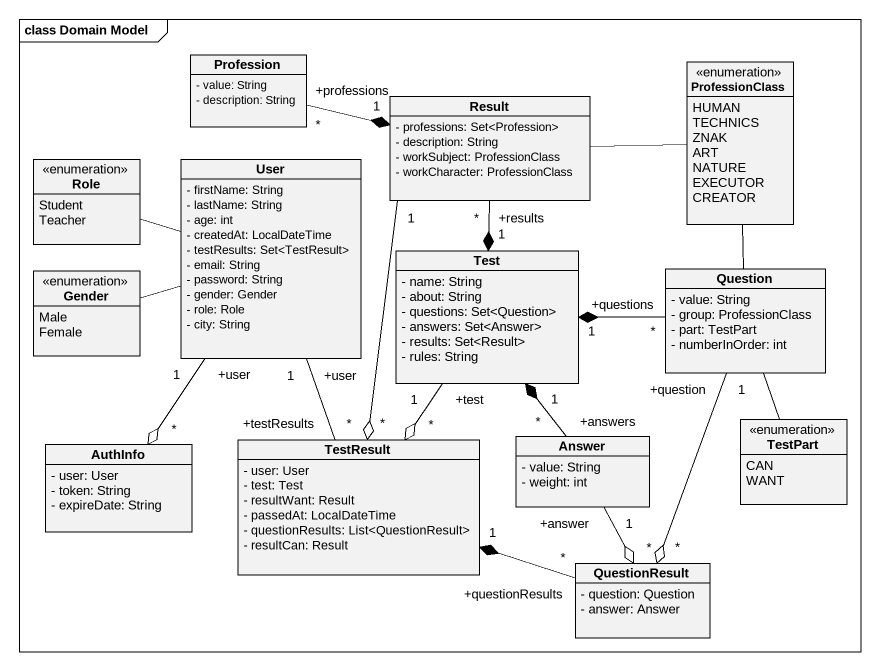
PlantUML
@startuml
mainframe class Domain Model
hide circle
hide empty members
skinparam classAttributeIconSize 0
class Profession {
  - value: String
  - description: String
}
enum ProfessionClass {
  HUMAN
  TECHNICS
  ZNAK
  ART
  NATURE
  EXECUTOR
  CREATOR
}
class Result {
  - professions: Set<Profession>
  - description: String
  - workSubject: ProfessionClass
  - workCharacter: ProfessionClass
}
enum Role {
  Student
  Teacher
}
class User {
  - firstName: String
  - lastName: String
  - age: int
  - createdAt: LocalDateTime
  - testResults: Set<TestResult>
  - email: String
  - password: String
  - gender: Gender
  - role: Role
  - city: String
}
enum Gender {
  Male
  Female
}
class Test {
  - name: String
  - about: String
  - questions: Set<Question>
  - answers: Set<Answer>
  - results: Set<Result>
  - rules: String
}
class Question {
  - value: String
  - group: ProfessionClass
  - part: TestPart
  - numberInOrder: int
}
class Answer {
  - value: String
  - weight: int
}
enum TestPart {
  CAN
  WANT
}
class AuthInfo {
  - user: User
  - token: String
  - expireDate: String
}
class TestResult {
  - user: User
  - test: Test
  - resultWant: Result
  - passedAt: LocalDateTime
  - questionResults: List<QuestionResult>
  - resultCan: Result
}
class QuestionResult {
  - question: Question
  - answer: Answer
}
Profession "+professions\n*" -right-* "1" Result
Result -right- ProfessionClass
Result "+results\n*" --* "1" Test
Result "1" --o "*" TestResult
Role -right- User
User "+user\n1" --o "*" AuthInfo
User "+user\n1" -- "+testResults\n*" TestResult
Gender -right- User
Test "+test\n1" --o "*" TestResult
Question -up- ProfessionClass
Question "+questions\n*" -left-* "1" Test
Question -- TestPart
Question "+question\n1" --o "*" QuestionResult
Answer "+answers\n*" -up-* "1" Test
Answer "+answer\n1" --o "*" QuestionResult
QuestionResult "+questionResults\n*" -left-* "1" TestResult
@enduml
